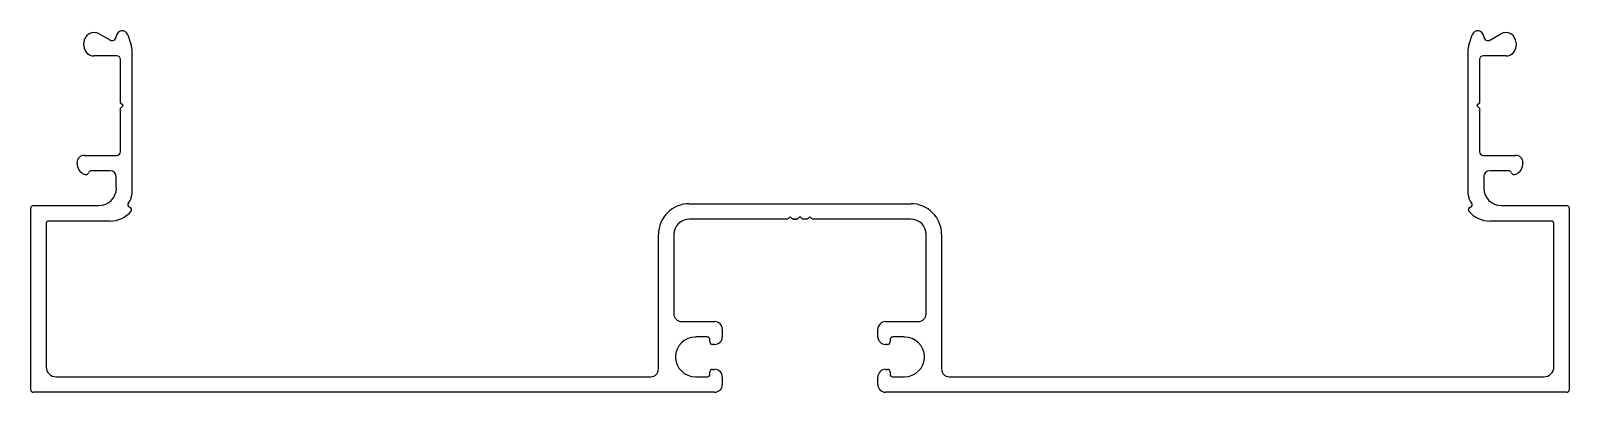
# Model space of a CAD drawing. Extents: x -79 to 78, y -1 to 36.
import ezdxf

# ---------------------------------------------------------------- set-up
doc = ezdxf.new("R2010")
doc.units = 0
doc.layers.get('0').update_dxf_attribs({"linetype": 'CONTINUOUS'})

msp = doc.modelspace()

# ---------------------------------------------------------------- linework, layer by layer
at = {"linetype": 'CONTINUOUS'}
for p, q in [((-72.31, 35.41), (-71.24, 34.79)), ((-69.38, 35.3), (-69.05, 34.27)), ((67.59, 34.27), (67.92, 35.3)), ((69.79, 34.79), (70.85, 35.41)), ((-73.87, 34.17), (-73.87, 34.5)), ((-70.52, 33.16), (-72.85, 33.16)), ((-68.99, 33.89), (-68.99, 19.01)), ((67.53, 19.01), (67.53, 33.88)), ((71.39, 33.16), (69.06, 33.16)), ((72.41, 34.5), (72.41, 34.17)), ((-70.13, 28.33), (-70.13, 32.78)), ((68.68, 32.78), (68.68, 28.33)), ((-69.88, 28.08), (-70.13, 28.33)), ((68.68, 28.33), (68.42, 28.08)), ((-70.13, 27.82), (-69.88, 28.08)), ((-70.13, 23.38), (-70.13, 27.82)), ((68.42, 28.08), (68.68, 27.82)), ((68.68, 27.82), (68.68, 23.38)), ((-74.58, 22.21), (-74.58, 22.24)), ((-73.82, 23), (-70.52, 23)), ((69.06, 23), (72.36, 23)), ((73.12, 22.24), (73.12, 22.21)), ((-71.2, 21.42), (-73.13, 21.42)), ((-70.57, 19.65), (-70.57, 20.79)), ((69.11, 20.79), (69.11, 19.65)), ((71.68, 21.42), (69.74, 21.42)), ((-79.3, -0.93), (-79.3, 17.61)), ((-79.05, 17.87), (-72.34, 17.87)), ((-12.04, 18.07), (10.59, 18.07)), ((70.89, 17.87), (77.59, 17.87)), ((77.85, 17.61), (77.85, -0.93)), ((-77.73, 16.04), (-77.73, 1.41)), ((-71.2, 16.29), (-77.48, 16.29)), ((-2.08, 16.5), (-12.04, 16.5)), ((-1.73, 16.74), (-1.91, 16.57)), ((-1.55, 16.57), (-1.72, 16.74)), ((-1.08, 16.5), (-1.38, 16.5)), ((-1.38, 16.5), (-1.08, 16.5)), ((-1.08, 16.5), (-1.38, 16.5)), ((-1.38, 16.5), (-1.08, 16.5)), ((-1.08, 16.5), (-1.38, 16.5)), ((-0.73, 16.74), (-0.91, 16.57)), ((-0.55, 16.57), (-0.72, 16.74)), ((-0.08, 16.5), (-0.38, 16.5)), ((0.27, 16.74), (0.09, 16.57)), ((0.45, 16.57), (0.28, 16.74)), ((10.59, 16.5), (0.62, 16.5)), ((76.02, 16.29), (69.74, 16.29)), ((76.27, 1.41), (76.27, 16.04)), ((-15.19, 1.18), (-15.19, 14.92)), ((-13.62, 14.92), (-13.62, 6.82)), ((12.16, 6.82), (12.16, 14.92)), ((13.74, 14.92), (13.74, 1.18)), ((-12.83, 6.03), (-9.45, 6.03)), ((-8.67, 5.24), (-8.67, 4.48)), ((7.21, 4.48), (7.21, 5.24)), ((8, 6.03), (11.37, 6.03)), ((-10.19, 4.46), (-11.41, 4.46)), ((-9.94, 3.95), (-9.94, 4.2)), ((-9.45, 3.69), (-9.68, 3.69)), ((8.22, 3.69), (8, 3.69)), ((8.48, 4.2), (8.48, 3.95)), ((9.95, 4.46), (8.73, 4.46)), ((-76.71, 0.39), (-15.98, 0.39)), ((-11.41, 0.39), (-10.19, 0.39)), ((-9.94, 0.65), (-9.94, 0.9)), ((-9.68, 1.15), (-9.45, 1.15)), ((-8.67, 0.37), (-8.67, -0.4)), ((7.21, -0.4), (7.21, 0.37)), ((8, 1.15), (8.22, 1.15)), ((8.48, 0.9), (8.48, 0.65)), ((8.73, 0.39), (9.95, 0.39)), ((14.52, 0.39), (75.26, 0.39)), ((-9.45, -1.18), (-79.05, -1.18)), ((77.59, -1.18), (8, -1.18))]:
    msp.add_line(p, q, dxfattribs=at)
for centre, radius, start, end in [((-72.83, 34.5), 1.04, 60, 180), ((-71.02, 35.18), 0.452, 240, 356.1977), ((-69.96, 35.11), 0.61, 17.6282, 176.1977), ((68.5, 35.11), 0.61, 3.9349, 162.345), ((69.56, 35.18), 0.452, 183.9545, 300), ((71.37, 34.5), 1.04, 360, 120), ((-72.85, 34.17), 1.02, 180, 270), ((-70.52, 32.78), 0.381, 0, 90), ((-70.26, 33.89), 1.27, 360, 17.6282), ((68.8, 33.88), 1.27, 162.3253, 180), ((69.06, 32.78), 0.381, 90, 180), ((71.39, 34.17), 1.02, 270, 0), ((-73.82, 22.24), 0.762, 90, 180), ((-73.31, 22.21), 1.27, 180, 243.6161), ((-70.52, 23.38), 0.381, 270, 360), ((69.06, 23.38), 0.381, 180, 270), ((72.36, 22.24), 0.762, 0, 90), ((71.85, 22.21), 1.27, 296.3839, 0.0039), ((-73.72, 21.42), 0.381, 245.4751, 336.4218), ((-73.13, 21.17), 0.254, 90, 156.4218), ((-71.2, 20.79), 0.635, 0, 90), ((69.74, 20.79), 0.635, 90, 180), ((71.68, 21.17), 0.254, 23.5782, 90), ((72.26, 21.42), 0.381, 203.5782, 294.5249), ((-72.34, 19.65), 1.78, 270, 0), ((-70.27, 19.01), 1.28, 316.6969, 359.8859), ((68.8, 19.01), 1.27, 180, 223.3558), ((70.89, 19.65), 1.78, 180, 270), ((-79.05, 17.61), 0.254, 90, 180), ((-71.2, 19.09), 2.79, 270.0039, 320.2781), ((-69.15, 17.96), 0.254, 136.6442, 259.5538), ((-69.25, 17.46), 0.254, 320.2781, 79.5535), ((-12.04, 14.92), 3.15, 90, 180), ((10.59, 14.92), 3.15, 360, 90), ((67.79, 17.46), 0.254, 100.491, 222.8444), ((69.74, 19.09), 2.79, 220.0161, 270.0127), ((67.7, 17.96), 0.254, 280.4462, 43.3558), ((77.59, 17.61), 0.254, 360, 90), ((-77.48, 16.04), 0.254, 90.0039, 180), ((-12.04, 14.92), 1.57, 90, 180), ((-2.08, 16.75), 0.25, 270, 315), ((-1.73, 16.73), 0.008, 45, 135), ((-1.38, 16.75), 0.25, 225, 270), ((-1.08, 16.75), 0.25, 270, 315), ((-0.73, 16.73), 0.008, 45, 135), ((-0.38, 16.75), 0.25, 225, 270), ((-0.08, 16.75), 0.25, 270, 315), ((0.27, 16.73), 0.008, 45, 135), ((0.62, 16.75), 0.25, 225, 270), ((10.59, 14.92), 1.57, 0, 90), ((76.02, 16.04), 0.254, 0, 89.9953), ((-12.83, 6.82), 0.787, 180, 270), ((11.37, 6.82), 0.787, 270, 360), ((-9.45, 5.24), 0.787, 360, 90), ((8, 5.24), 0.787, 90, 180), ((-11.41, 2.42), 2.03, 90, 270), ((-10.19, 4.2), 0.254, 0, 90), ((-9.68, 3.95), 0.254, 180, 270), ((-9.45, 4.48), 0.787, 270, 0), ((8, 4.48), 0.787, 180, 270), ((8.22, 3.95), 0.254, 270, 360), ((8.73, 4.2), 0.254, 90, 180), ((9.95, 2.42), 2.03, 270, 90), ((-76.71, 1.41), 1.02, 180, 270), ((-15.98, 1.18), 0.787, 270, 0), ((-10.19, 0.65), 0.254, 270, 0), ((-9.68, 0.9), 0.254, 90, 180), ((-9.45, 0.37), 0.787, 360, 90), ((8, 0.37), 0.787, 90, 180), ((8.22, 0.9), 0.254, 0, 90), ((8.73, 0.65), 0.254, 180, 270), ((14.52, 1.18), 0.787, 180, 270), ((75.26, 1.41), 1.02, 270, 0), ((-79.05, -0.93), 0.254, 180, 270), ((-9.45, -0.4), 0.787, 270, 0), ((8, -0.4), 0.787, 180, 270), ((77.59, -0.93), 0.254, 270, 0)]:
    msp.add_arc(centre, radius, start, end, dxfattribs=at)

doc.saveas('drawing.dxf')
